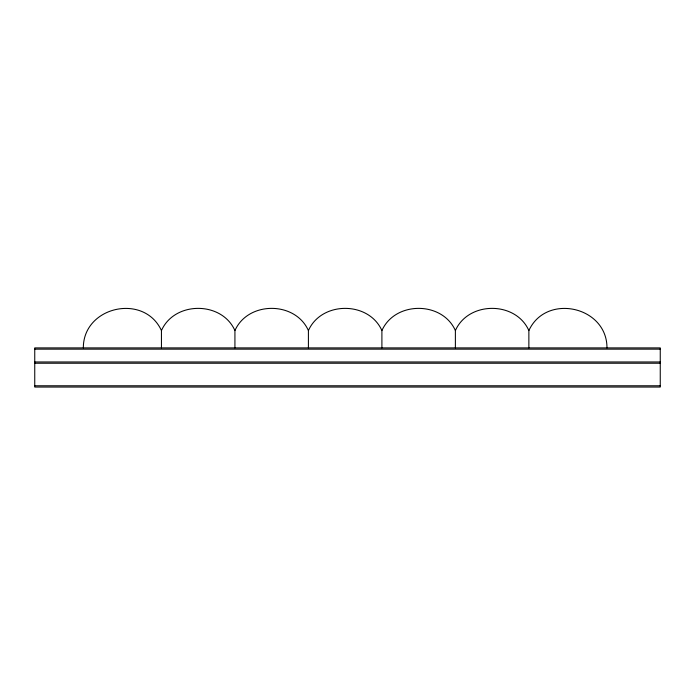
<?xml version="1.0" encoding="UTF-8"?>
<svg xmlns="http://www.w3.org/2000/svg" width="695" height="695" viewBox="0 0 695 695"><rect width="100%" height="100%" fill="white"/><g stroke="black" fill="none" stroke-linecap="round" stroke-linejoin="round"><path stroke-width="1.04" d="M34.75 385.777L34.75 387.054L660.25 387.054L660.25 347.9L34.75 347.9L34.75 385.777L660.25 385.777M83.339 347.9C83.157 306.426 144.152 292.83 161.44 330.568L161.44 347.9M161.44 330.568C174.558 300.978 221.801 300.978 234.927 330.568L234.927 347.9M234.927 330.568C248.046 300.978 295.288 300.978 308.406 330.577L308.406 347.9M308.406 330.577C321.533 300.978 368.776 300.978 381.903 330.577L381.903 347.9M381.903 330.577C395.021 300.978 442.263 300.978 455.381 330.568L455.381 347.9M455.381 330.568C468.508 300.978 515.751 300.978 528.869 330.568L528.869 347.9M528.869 330.568C546.157 292.83 607.152 306.426 606.97 347.9M34.75 349.151L660.25 349.151M34.75 361.965L660.25 361.965M34.75 363.233L660.25 363.233"/></g></svg>
